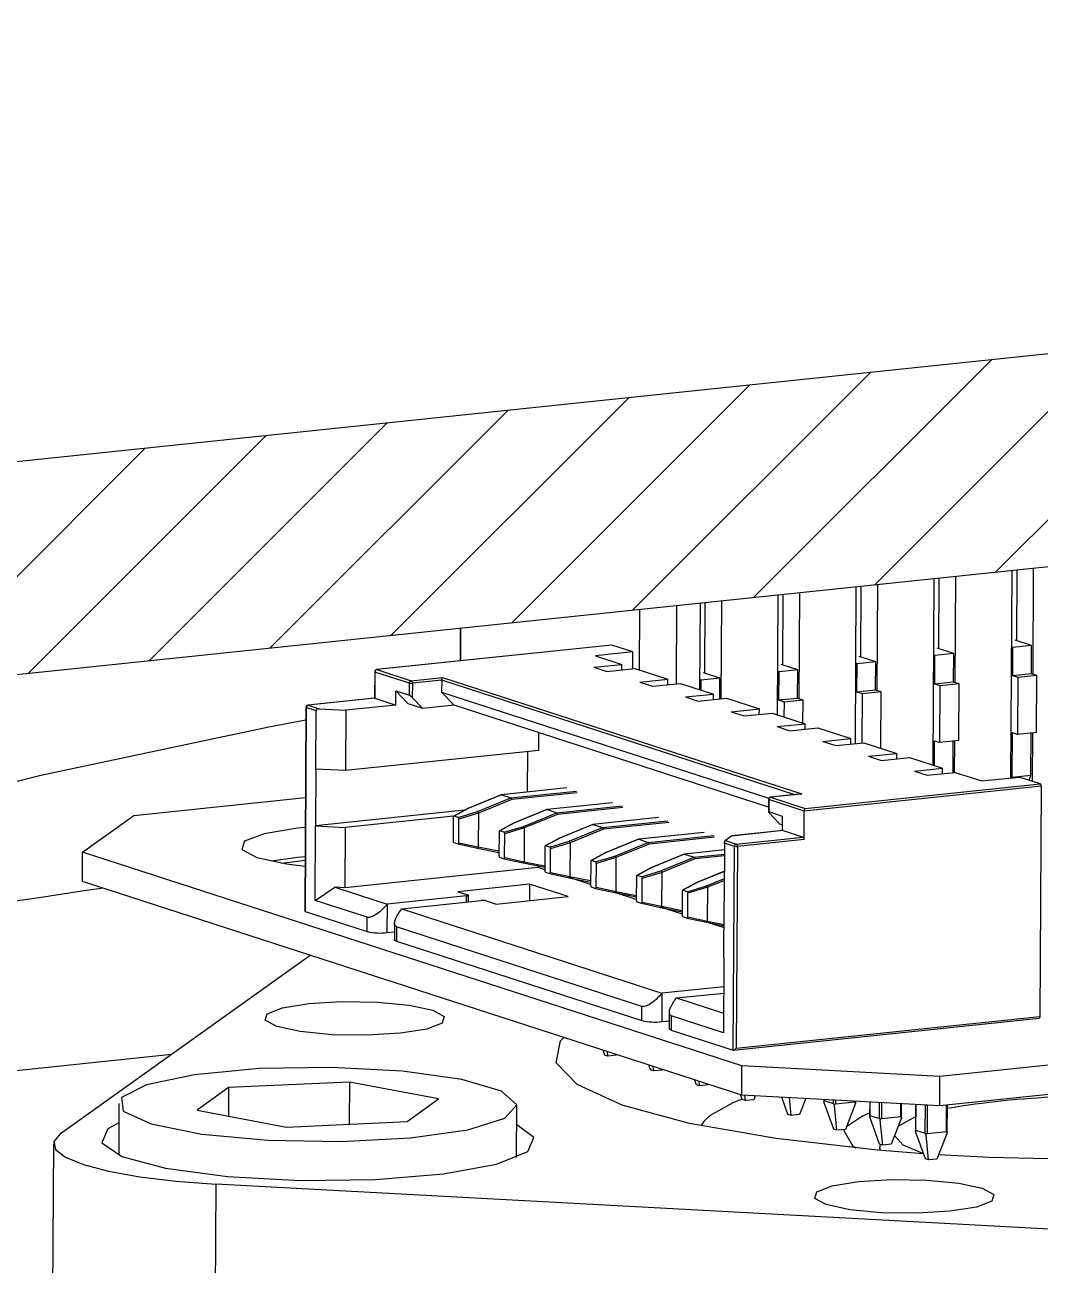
# Model space of a CAD drawing. Header units: millimetres. Extents: x 0 to 1189, y 0 to 841.
# Drawn here: x 419.2 to 461.3, y 645.7 to 697.2 of the extents above; entities that cross this region are included whole.
import ezdxf

# ---------------------------------------------------------------- set-up
doc = ezdxf.new("R2010")
doc.units = ezdxf.units.MM

# ---------------------------------------------------------------- blocks, each defined once
blk = doc.blocks.new('SW_HATCH_0')
at = {"color": 0, "linetype": 'Continuous', "lineweight": 18}
for p, q in [((-124.015, 369.899), (-114.147, 379.767)), ((-129.029, 369.375), (-119.162, 379.243)), ((-134.044, 368.85), (-124.176, 378.718)), ((-139.059, 368.326), (-129.191, 378.193)), ((-144.074, 367.801), (-134.206, 377.669)), ((-149.088, 367.276), (-139.22, 377.144)), ((-154.103, 366.752), (-144.235, 376.62)), ((-159.118, 366.227), (-149.25, 376.095)), ((-164.133, 365.703), (-154.265, 375.57)), ((-169.147, 365.178), (-159.279, 375.046))]:
    blk.add_line(p, q, dxfattribs=at)

msp = doc.modelspace()

# ---------------------------------------------------------------- linework, layer by layer
at = {"color": 7, "linetype": 'Continuous', "lineweight": 25}
for p, q in [((727.718, 711.381), (375.926, 674.578)), ((735.429, 703.352), (375.877, 665.738)), ((457.138, 671.312), (457.154, 674.24)), ((457.815, 669.911), (457.839, 674.312)), ((460.167, 674.556), (460.119, 665.952)), ((460.371, 671.65), (460.387, 674.579)), ((461.048, 670.25), (461.073, 674.65)), ((453.7, 673.879), (453.664, 667.377)), ((453.904, 670.974), (453.92, 673.902)), ((454.581, 669.573), (454.606, 673.974)), ((456.934, 674.217), (456.891, 666.487)), ((447.437, 670.297), (447.454, 673.226)), ((448.116, 669.24), (448.139, 673.297)), ((450.467, 673.541), (450.439, 668.578)), ((450.671, 670.635), (450.687, 673.564)), ((451.348, 669.235), (451.372, 673.635)), ((444.72, 672.94), (444.706, 670.436)), ((446.254, 669.86), (446.272, 673.102)), ((447.234, 673.203), (447.214, 669.623)), ((437.29, 672.162), (437.283, 670.809)), ((437.303, 672.164), (437.295, 670.81)), ((460.99, 671.449), (460.306, 671.671)), ((443.572, 671.467), (433.821, 670.447)), ((443.582, 671.466), (433.83, 670.446)), ((444.448, 671.185), (442.896, 671.023)), ((444.448, 671.185), (443.582, 671.466)), ((444.444, 670.485), (444.448, 671.185)), ((457.757, 671.111), (457.073, 671.333)), ((460.214, 671.368), (460.15, 671.389)), ((460.208, 670.189), (460.214, 671.368)), ((460.99, 671.449), (460.214, 671.368)), ((460.984, 670.271), (460.99, 671.449)), ((442.834, 670.544), (443.998, 670.666)), ((442.896, 671.023), (443.998, 670.666)), ((443.997, 670.438), (443.998, 670.666)), ((451.29, 670.435), (450.606, 670.656)), ((453.747, 670.692), (453.683, 670.713)), ((453.741, 669.513), (453.747, 670.692)), ((454.523, 670.773), (453.747, 670.692)), ((454.523, 670.773), (453.84, 670.995)), ((454.517, 669.594), (454.523, 670.773)), ((456.981, 671.03), (456.916, 671.051)), ((456.974, 669.851), (456.981, 671.03)), ((457.757, 671.111), (456.981, 671.03)), ((457.75, 669.932), (457.757, 671.111)), ((433.74, 670.358), (433.734, 669.26)), ((433.752, 670.349), (433.746, 669.259)), ((435.181, 669.886), (433.752, 670.349)), ((433.83, 670.446), (435.259, 669.983)), ((435.259, 669.983), (436.552, 670.118)), ((436.552, 670.118), (451.458, 665.287)), ((442.834, 670.544), (443.366, 670.372)), ((443.366, 670.372), (444.53, 670.493)), ((444.53, 670.493), (445.897, 670.05)), ((448.057, 670.096), (447.373, 670.318)), ((450.514, 670.353), (450.449, 670.374)), ((450.507, 669.175), (450.514, 670.353)), ((451.29, 670.435), (450.514, 670.353)), ((451.283, 669.256), (451.29, 670.435)), ((460.984, 670.271), (460.208, 670.189)), ((460.435, 670.116), (460.208, 670.189)), ((461.211, 670.197), (460.435, 670.116)), ((461.211, 670.197), (460.984, 670.271)), ((461.198, 667.839), (461.211, 670.197)), ((435.178, 669.385), (435.181, 669.886)), ((435.304, 669.88), (435.301, 669.29)), ((436.52, 670.007), (435.304, 669.88)), ((436.52, 670.007), (436.517, 669.506)), ((451.169, 665.258), (436.52, 670.007)), ((444.733, 669.928), (445.897, 670.05)), ((444.733, 669.928), (445.265, 669.756)), ((445.265, 669.756), (446.429, 669.878)), ((445.896, 669.822), (445.897, 670.05)), ((446.429, 669.878), (447.797, 669.435)), ((447.281, 670.015), (447.216, 670.036)), ((447.278, 669.603), (447.281, 670.015)), ((448.057, 670.096), (447.281, 670.015)), ((448.052, 669.233), (448.057, 670.096)), ((457.75, 669.932), (456.974, 669.851)), ((457.202, 669.777), (456.974, 669.851)), ((457.189, 667.42), (457.202, 669.777)), ((457.978, 669.858), (457.202, 669.777)), ((457.978, 669.858), (457.75, 669.932)), ((457.965, 667.501), (457.978, 669.858)), ((460.422, 667.758), (460.435, 670.116)), ((433.738, 669.26), (430.969, 668.971)), ((433.746, 669.259), (430.978, 668.969)), ((433.746, 669.259), (434.612, 668.978)), ((434.612, 668.978), (434.616, 669.568)), ((435.13, 669.032), (434.616, 669.568)), ((434.616, 669.568), (435.178, 669.385)), ((435.301, 669.29), (435.737, 668.835)), ((436.517, 669.506), (450.086, 665.108)), ((437.031, 668.971), (436.517, 669.506)), ((446.633, 669.313), (447.797, 669.435)), ((446.633, 669.313), (447.164, 669.14)), ((447.164, 669.14), (448.328, 669.262)), ((447.795, 669.206), (447.797, 669.435)), ((448.328, 669.262), (449.696, 668.819)), ((451.283, 669.256), (450.507, 669.175)), ((450.735, 669.101), (450.507, 669.175)), ((450.732, 668.483), (450.735, 669.101)), ((451.511, 669.182), (450.735, 669.101)), ((451.511, 669.182), (451.283, 669.256)), ((451.506, 668.232), (451.511, 669.182)), ((454.517, 669.594), (453.741, 669.513)), ((453.969, 669.439), (453.741, 669.513)), ((453.957, 667.408), (453.969, 669.439)), ((454.745, 669.52), (453.969, 669.439)), ((454.745, 669.52), (454.517, 669.594)), ((454.732, 667.187), (454.745, 669.52)), ((430.888, 668.882), (430.841, 660.424)), ((430.9, 668.873), (430.853, 660.415)), ((431.311, 668.74), (430.9, 668.873)), ((430.978, 668.969), (431.434, 668.822)), ((431.297, 666.324), (431.311, 668.74)), ((431.434, 668.822), (432.543, 668.762)), ((432.543, 668.762), (432.529, 666.257)), ((434.612, 668.978), (432.543, 668.762)), ((435.737, 668.835), (435.13, 669.032)), ((437.031, 668.971), (435.737, 668.835)), ((450.072, 664.743), (437.031, 668.971)), ((448.532, 668.697), (449.696, 668.819)), ((448.532, 668.697), (449.064, 668.525)), ((449.064, 668.525), (450.228, 668.647)), ((449.695, 668.591), (449.696, 668.819)), ((450.228, 668.647), (451.595, 668.203)), ((450.431, 668.081), (451.595, 668.203)), ((450.431, 668.081), (450.963, 667.909)), ((451.594, 667.975), (451.595, 668.203)), ((440.548, 667.096), (440.552, 667.829)), ((450.963, 667.909), (452.127, 668.031)), ((452.127, 668.031), (453.494, 667.588)), ((452.33, 667.466), (453.494, 667.588)), ((453.493, 667.359), (453.494, 667.588)), ((460.184, 665.975), (460.194, 667.832)), ((460.194, 667.832), (460.422, 667.758)), ((461.198, 667.839), (460.422, 667.758)), ((460.96, 666.057), (460.97, 667.815)), ((461.023, 665.813), (461.035, 667.822)), ((440.548, 667.096), (432.529, 666.257)), ((440.082, 665.369), (440.091, 667.048)), ((452.33, 667.466), (452.862, 667.293)), ((452.862, 667.293), (454.026, 667.415)), ((454.026, 667.415), (455.394, 666.972)), ((456.955, 666.466), (456.961, 667.494)), ((456.961, 667.494), (457.189, 667.42)), ((457.965, 667.501), (457.189, 667.42)), ((457.729, 666.174), (457.736, 667.477)), ((457.794, 666.181), (457.801, 667.484)), ((454.23, 666.85), (455.394, 666.972)), ((454.23, 666.85), (454.762, 666.678)), ((454.762, 666.678), (455.926, 666.8)), ((455.392, 666.744), (455.394, 666.972)), ((455.926, 666.8), (457.293, 666.356)), ((431.297, 666.324), (431.284, 663.966)), ((432.529, 666.257), (431.297, 666.324)), ((456.129, 666.235), (457.293, 666.356)), ((456.129, 666.235), (456.661, 666.062)), ((456.661, 666.062), (457.825, 666.184)), ((457.292, 666.128), (457.293, 666.356)), ((457.825, 666.184), (458.926, 665.827)), ((460.96, 666.057), (460.184, 665.975)), ((460.887, 665.857), (460.96, 666.057)), ((441.705, 665.539), (438.989, 665.254)), ((441.711, 665.538), (438.995, 665.254)), ((461.39, 665.605), (451.56, 664.577)), ((451.593, 664.688), (461.345, 665.708)), ((458.926, 665.827), (460.478, 665.989)), ((460.178, 665.958), (460.184, 665.975)), ((461.345, 665.708), (460.478, 665.989)), ((461.39, 665.605), (461.336, 656.057)), ((423.755, 664.399), (430.867, 665.143)), ((438.985, 665.253), (437.601, 664.687)), ((438.995, 665.254), (437.615, 664.689)), ((438.01, 664.561), (439.39, 665.126)), ((439.427, 665.058), (438.047, 664.493)), ((438.995, 665.254), (439.39, 665.126)), ((439.39, 665.126), (442.106, 665.41)), ((442.136, 665.341), (439.427, 665.058)), ((450.074, 665.063), (450.071, 664.55)), ((450.086, 665.055), (450.084, 664.554)), ((451.56, 664.577), (450.086, 665.055)), ((451.431, 665.286), (450.155, 665.152)), ((451.458, 665.287), (450.164, 665.151)), ((450.164, 665.151), (451.593, 664.688)), ((451.431, 665.285), (451.458, 665.287)), ((437.465, 664.613), (431.284, 663.966)), ((437.602, 664.687), (437.019, 664.369)), ((437.615, 664.689), (437.031, 664.37)), ((437.208, 664.313), (438.01, 664.561)), ((438.047, 664.497), (437.237, 664.246)), ((438.047, 664.493), (438.039, 663.094)), ((440.884, 664.638), (439.501, 664.072)), ((440.894, 664.638), (439.515, 664.073)), ((439.91, 663.945), (441.29, 664.51)), ((443.604, 664.923), (440.888, 664.639)), ((443.611, 664.922), (440.894, 664.638)), ((440.894, 664.638), (441.29, 664.51)), ((441.29, 664.51), (444.006, 664.794)), ((444.036, 664.725), (441.326, 664.442)), ((450.084, 664.554), (450.646, 664.372)), ((450.552, 664.033), (450.115, 664.488)), ((451.554, 663.398), (451.56, 664.577)), ((421.621, 662.872), (423.755, 664.399)), ((431.267, 660.872), (431.284, 663.966)), ((431.284, 663.966), (432.516, 663.899)), ((437.015, 664.37), (432.516, 663.899)), ((437.002, 664.323), (436.996, 663.343)), ((437.208, 664.313), (437.031, 664.37)), ((437.232, 663.266), (437.237, 664.246)), ((439.501, 664.072), (438.918, 663.753)), ((439.515, 664.073), (438.93, 663.755)), ((439.108, 663.697), (439.91, 663.945)), ((441.326, 664.442), (439.946, 663.877)), ((442.784, 664.022), (441.4, 663.456)), ((442.794, 664.022), (441.414, 663.458)), ((445.503, 664.307), (442.787, 664.023)), ((445.51, 664.306), (442.794, 664.022)), ((442.794, 664.022), (443.189, 663.894)), ((443.189, 663.894), (445.905, 664.178)), ((445.935, 664.11), (443.226, 663.826)), ((450.644, 664.004), (450.552, 664.033)), ((450.646, 664.372), (450.642, 663.765)), ((432.516, 663.899), (432.502, 661.395)), ((438.901, 663.707), (438.895, 662.727)), ((439.108, 663.697), (438.93, 663.755)), ((439.131, 662.65), (439.137, 663.631)), ((439.946, 663.881), (439.137, 663.631)), ((439.946, 663.877), (439.938, 662.479)), ((441.4, 663.456), (440.817, 663.138)), ((441.414, 663.458), (440.83, 663.139)), ((441.809, 663.33), (443.189, 663.894)), ((443.226, 663.826), (441.846, 663.262)), ((447.403, 663.692), (444.686, 663.407)), ((447.409, 663.691), (444.693, 663.407)), ((445.088, 663.279), (447.804, 663.563)), ((447.834, 663.494), (445.125, 663.211)), ((448.541, 663.543), (448.285, 663.36)), ((450.688, 663.767), (448.541, 663.543)), ((448.541, 663.543), (448.548, 663.544)), ((450.678, 663.768), (448.548, 663.546)), ((448.741, 663.212), (451.509, 663.501)), ((450.688, 663.767), (451.509, 663.501)), ((437.025, 663.276), (437.202, 663.219)), ((437.204, 663.218), (438.004, 663.044)), ((437.232, 663.266), (438.039, 663.09)), ((438, 663.045), (438.896, 662.865)), ((438.039, 663.094), (438.896, 662.922)), ((440.8, 663.091), (440.795, 662.111)), ((441.007, 663.081), (440.83, 663.139)), ((441.007, 663.081), (441.809, 663.33)), ((441.031, 662.035), (441.036, 663.015)), ((441.845, 663.265), (441.036, 663.015)), ((441.846, 663.262), (441.838, 661.863)), ((444.683, 663.407), (443.299, 662.84)), ((444.693, 663.407), (443.313, 662.842)), ((443.708, 662.714), (445.088, 663.279)), ((445.125, 663.211), (443.745, 662.646)), ((444.693, 663.407), (445.088, 663.279)), ((448.251, 662.966), (446.586, 662.792)), ((448.251, 662.965), (446.592, 662.791)), ((448.252, 663.248), (448.239, 660.832)), ((448.663, 663.115), (448.252, 663.248)), ((448.285, 663.36), (448.741, 663.212)), ((448.616, 654.658), (448.663, 663.115)), ((448.786, 663.109), (448.739, 654.739)), ((451.554, 663.398), (448.786, 663.109)), ((421.614, 661.66), (421.621, 662.872)), ((448.971, 654.007), (421.621, 662.872)), ((429.871, 662.418), (430.853, 662.548)), ((438.924, 662.66), (439.102, 662.603)), ((439.103, 662.602), (439.903, 662.428)), ((439.131, 662.65), (439.938, 662.475)), ((439.9, 662.429), (440.795, 662.249)), ((439.938, 662.479), (440.796, 662.306)), ((442.699, 662.476), (442.694, 661.496)), ((443.3, 662.84), (442.717, 662.522)), ((443.313, 662.842), (442.729, 662.523)), ((442.906, 662.466), (442.729, 662.523)), ((442.906, 662.466), (443.708, 662.714)), ((442.93, 661.419), (442.935, 662.399)), ((443.744, 662.65), (442.935, 662.399)), ((443.745, 662.646), (443.737, 661.247)), ((446.582, 662.791), (445.198, 662.225)), ((446.592, 662.791), (445.212, 662.226)), ((445.608, 662.098), (446.987, 662.663)), ((447.024, 662.595), (445.644, 662.03)), ((446.592, 662.791), (446.987, 662.663)), ((446.987, 662.663), (448.25, 662.795)), ((448.249, 662.723), (447.024, 662.595)), ((440.521, 662.233), (432.502, 661.395)), ((440.521, 662.233), (440.521, 662.304)), ((440.795, 662.145), (440.521, 662.233)), ((440.824, 662.045), (441.001, 661.987)), ((441.003, 661.987), (441.803, 661.813)), ((441.031, 662.035), (441.837, 661.859)), ((445.199, 662.225), (444.616, 661.906)), ((445.212, 662.226), (444.628, 661.908)), ((444.806, 661.85), (444.628, 661.908)), ((444.806, 661.85), (445.608, 662.098)), ((445.644, 662.034), (444.835, 661.784)), ((445.644, 662.03), (445.636, 660.632)), ((448.246, 662.079), (447.098, 661.609)), ((448.246, 662.075), (447.112, 661.611)), ((448.964, 652.794), (421.614, 661.66)), ((431.267, 660.872), (432.091, 661.417)), ((432.091, 661.417), (434.257, 660.715)), ((432.502, 661.395), (432.091, 661.417)), ((440.165, 661.545), (437.19, 661.234)), ((440.165, 661.545), (440.161, 660.86)), ((441.76, 661.028), (440.165, 661.545)), ((441.799, 661.813), (442.695, 661.633)), ((441.838, 661.863), (442.695, 661.691)), ((442.694, 661.529), (441.845, 661.804)), ((442.723, 661.429), (442.9, 661.372)), ((442.902, 661.371), (443.702, 661.197)), ((442.93, 661.419), (443.737, 661.243)), ((444.599, 661.86), (444.593, 660.88)), ((444.829, 660.803), (444.835, 661.784)), ((447.098, 661.609), (446.515, 661.291)), ((447.112, 661.611), (446.528, 661.292)), ((446.705, 661.234), (447.507, 661.483)), ((447.543, 661.418), (446.734, 661.168)), ((447.507, 661.483), (448.244, 661.784)), ((447.543, 661.415), (447.536, 660.016)), ((448.244, 661.701), (447.543, 661.415)), ((433.432, 660.17), (431.267, 660.872)), ((437.555, 661.06), (434.257, 660.715)), ((434.864, 660.518), (438.162, 660.863)), ((437.19, 661.234), (437.608, 661.098)), ((437.553, 660.799), (437.555, 661.06)), ((437.627, 660.807), (437.629, 661.084)), ((438.785, 660.716), (441.76, 661.028)), ((443.698, 661.198), (444.594, 661.018)), ((443.737, 661.247), (444.594, 661.075)), ((444.593, 660.913), (443.745, 661.188)), ((446.498, 661.244), (446.493, 660.264)), ((446.705, 661.234), (446.528, 661.292)), ((446.729, 660.188), (446.734, 661.168)), ((430.853, 660.415), (433.429, 659.581)), ((434.257, 660.715), (434.25, 659.536)), ((434.864, 660.518), (445.652, 657.021)), ((438.368, 660.852), (438.785, 660.716)), ((444.622, 660.813), (444.8, 660.756)), ((444.801, 660.756), (445.601, 660.581)), ((444.829, 660.803), (445.636, 660.628)), ((445.597, 660.582), (446.493, 660.402)), ((445.636, 660.632), (446.494, 660.459)), ((446.493, 660.298), (445.644, 660.573)), ((448.226, 658.474), (448.239, 660.832)), ((433.429, 659.581), (433.432, 660.17)), ((434.565, 659.918), (434.562, 659.244)), ((446.522, 660.198), (446.699, 660.14)), ((446.701, 660.14), (447.5, 659.966)), ((446.729, 660.188), (447.535, 660.012)), ((447.497, 659.966), (448.233, 659.818)), ((447.536, 660.016), (448.234, 659.876)), ((448.233, 659.734), (447.543, 659.957)), ((434.25, 659.536), (434.563, 659.569)), ((434.648, 659.776), (434.644, 659.186)), ((444.828, 656.476), (434.648, 659.776)), ((434.644, 659.186), (444.825, 655.887)), ((420.706, 651.193), (431.061, 658.597)), ((448.226, 658.474), (448.209, 655.38)), ((503.743, 658.434), (457.183, 653.563)), ((448.219, 657.289), (445.652, 657.021)), ((445.652, 657.021), (445.646, 655.842)), ((446.26, 656.824), (448.218, 657.029)), ((446.26, 656.824), (448.213, 656.191)), ((503.737, 657.221), (457.176, 652.35)), ((444.825, 655.887), (444.828, 656.476)), ((445.961, 656.224), (445.957, 655.55)), ((445.646, 655.842), (445.959, 655.875)), ((446.043, 656.082), (446.04, 655.493)), ((448.209, 655.38), (446.043, 656.082)), ((448.625, 654.657), (461.3, 655.983)), ((448.739, 654.739), (461.336, 656.057)), ((446.04, 655.493), (448.616, 654.658)), ((406.235, 652.491), (425.313, 654.487)), ((443.287, 654.454), (443.214, 654.658)), ((443.417, 654.412), (443.287, 654.454)), ((443.417, 654.412), (443.399, 654.598)), ((443.768, 654.449), (443.417, 654.412)), ((443.778, 654.475), (443.768, 654.449)), ((445.187, 653.839), (445.113, 654.043)), ((445.317, 653.796), (445.187, 653.839)), ((445.317, 653.796), (445.298, 653.982)), ((445.667, 653.833), (445.317, 653.796)), ((445.678, 653.859), (445.667, 653.833)), ((448.964, 652.794), (448.971, 654.007)), ((457.183, 653.563), (448.971, 654.007)), ((432.691, 653.335), (427.682, 653.103)), ((432.691, 653.335), (432.682, 651.587)), ((436.393, 652.633), (432.691, 653.335)), ((447.086, 653.223), (447.012, 653.427)), ((447.216, 653.181), (447.086, 653.223)), ((447.216, 653.181), (447.198, 653.367)), ((447.567, 653.217), (447.216, 653.181)), ((447.577, 653.244), (447.567, 653.217)), ((457.176, 652.35), (457.183, 653.563)), ((427.682, 653.103), (426.375, 652.169)), ((427.682, 653.103), (427.676, 651.922)), ((435.086, 651.698), (436.393, 652.633)), ((448.985, 652.607), (448.912, 652.811)), ((457.176, 652.35), (448.964, 652.794)), ((449.115, 652.565), (449.093, 652.787)), ((449.529, 652.764), (449.466, 652.602)), ((450.884, 651.992), (450.627, 652.704)), ((451.015, 651.949), (450.942, 652.687)), ((451.622, 652.651), (451.365, 651.986)), ((423.134, 652.447), (423.122, 650.3)), ((426.375, 652.169), (430.077, 651.466)), ((439.622, 650.208), (439.634, 652.355)), ((449.115, 652.565), (448.985, 652.607)), ((449.466, 652.602), (449.115, 652.565)), ((452.372, 652.61), (452.372, 652.541)), ((452.784, 651.376), (452.374, 652.513)), ((452.381, 652.61), (452.381, 652.569)), ((452.381, 652.569), (452.776, 652.441)), ((452.776, 652.441), (452.776, 652.588)), ((452.914, 651.334), (452.812, 652.371)), ((452.859, 652.584), (452.858, 652.436)), ((452.858, 652.436), (453.66, 652.52)), ((453.687, 652.462), (453.265, 651.37)), ((453.66, 652.52), (453.66, 652.54)), ((453.688, 652.496), (453.687, 652.462)), ((453.689, 652.496), (453.689, 652.539)), ((454.275, 652.507), (454.271, 651.925)), ((454.283, 652.507), (454.28, 651.953)), ((454.675, 651.825), (454.679, 652.485)), ((454.761, 652.481), (454.757, 651.82)), ((455.559, 651.904), (455.562, 652.438)), ((455.588, 651.88), (455.591, 652.436)), ((456.177, 652.404), (456.171, 651.309)), ((456.185, 652.404), (456.179, 651.337)), ((456.574, 651.209), (456.581, 652.383)), ((456.663, 652.378), (456.656, 651.205)), ((457.458, 651.289), (457.464, 652.381)), ((457.488, 651.265), (457.494, 652.384)), ((430.077, 651.466), (435.086, 651.698)), ((451.015, 651.949), (450.884, 651.992)), ((451.365, 651.986), (451.015, 651.949)), ((454.683, 650.76), (454.273, 651.897)), ((454.28, 651.953), (454.675, 651.825)), ((454.813, 650.718), (454.711, 651.755)), ((454.757, 651.82), (455.559, 651.904)), ((455.586, 651.847), (455.164, 650.755)), ((455.587, 651.88), (455.586, 651.847)), ((452.914, 651.334), (452.784, 651.376)), ((453.265, 651.37), (452.914, 651.334)), ((456.582, 650.145), (456.172, 651.281)), ((456.179, 651.337), (456.574, 651.209)), ((456.712, 650.102), (456.61, 651.139)), ((456.656, 651.205), (457.458, 651.289)), ((457.486, 651.231), (457.063, 650.139)), ((457.487, 651.265), (457.486, 651.231)), ((420.417, 650.773), (420.368, 641.932)), ((454.813, 650.718), (454.683, 650.76)), ((454.689, 650.601), (454.688, 650.499)), ((454.689, 650.601), (454.724, 650.747)), ((454.705, 650.497), (454.689, 650.601)), ((455.164, 650.755), (454.813, 650.718)), ((456.712, 650.102), (456.582, 650.145)), ((457.063, 650.139), (456.712, 650.102)), ((427.153, 649.104), (427.104, 640.263)), ((481.589, 646.161), (427.153, 649.104))]:
    msp.add_line(p, q, dxfattribs=at)
at = {"color": 7, "linetype": 'Continuous', "lineweight": 25, "flags": 128}
for points in [[(443.572, 671.467), (443.573, 671.467), (443.582, 671.466)], [(433.74, 670.358), (433.741, 670.356), (433.745, 670.352), (433.752, 670.349)], [(433.821, 670.447), (433.822, 670.447), (433.83, 670.446)], [(430.888, 668.882), (430.889, 668.879), (430.893, 668.876), (430.9, 668.873)], [(430.969, 668.971), (430.97, 668.971), (430.978, 668.969)], [(387.177, 653.204), (388.359, 654.17), (392.392, 656.749), (397.604, 659.247), (403.957, 661.646), (411.405, 663.927), (419.89, 666.074), (429.352, 668.071), (430.885, 668.363)], [(450.074, 665.063), (450.075, 665.061), (450.079, 665.058), (450.086, 665.055)], [(450.155, 665.152), (450.156, 665.152), (450.164, 665.151)], [(430.86, 663.893), (430.541, 663.863), (429.153, 663.639), (428.344, 663.33), (428.236, 662.983), (428.847, 662.651), (430.083, 662.385), (430.851, 662.292)], [(450.678, 663.768), (450.679, 663.769), (450.688, 663.767)], [(430.853, 662.68), (430.534, 662.65), (429.458, 662.494)], [(437.555, 661.06), (437.578, 661.063), (437.598, 661.067), (437.614, 661.072), (437.624, 661.077), (437.628, 661.082), (437.627, 661.088), (437.62, 661.093), (437.608, 661.098)], [(434.644, 659.186), (434.595, 659.207), (434.567, 659.228), (434.562, 659.244)], [(436.543, 655.778), (435.906, 655.535), (434.813, 655.359), (433.431, 655.276), (431.97, 655.3), (430.653, 655.426), (429.68, 655.636), (429.2, 655.897), (429.284, 656.17), (429.922, 656.414), (431.014, 656.59), (432.396, 656.673), (433.857, 656.649), (435.174, 656.522), (436.147, 656.313), (436.628, 656.051), (436.543, 655.778)], [(461.336, 656.057), (461.335, 656.04), (461.333, 656.025), (461.328, 656.011), (461.323, 655.999), (461.316, 655.99), (461.308, 655.985), (461.3, 655.983)], [(446.04, 655.493), (445.991, 655.513), (445.963, 655.534), (445.957, 655.55)], [(456.506, 650.357), (454.601, 650.506), (450.392, 650.986), (446.805, 651.621), (444.008, 652.381), (442.133, 653.232), (441.266, 654.133), (441.449, 655.042), (441.579, 655.188)], [(429.309, 650.917), (432.333, 650.861), (435.23, 651.013), (437.607, 651.353), (439.143, 651.834), (439.632, 652.392), (439.007, 652.951), (437.352, 653.435), (434.891, 653.78), (431.957, 653.939), (428.945, 653.89), (426.263, 653.639), (424.272, 653.222), (423.242, 652.694), (423.312, 652.126), (424.471, 651.595), (426.565, 651.173), (429.309, 650.917)], [(485.486, 653.133), (483.76, 652.29), (481.097, 651.542), (477.62, 650.924), (473.493, 650.463), (468.909, 650.183), (464.082, 650.095), (459.237, 650.205), (457.132, 650.316)], [(448.981, 652.618), (448.596, 652.469), (447.622, 651.927)], [(423.13, 651.647), (422.665, 651.398), (422.416, 650.816), (423.248, 650.247), (425.06, 649.761), (427.634, 649.415), (430.659, 649.251), (433.77, 649.29), (436.593, 649.526), (438.787, 649.931), (440.086, 650.457), (440.086, 650.457)], [(447.622, 651.927), (447.387, 651.701), (447.267, 651.522)], [(453.312, 651.492), (453.973, 651.936), (454.272, 652.059)], [(456.174, 651.882), (456.115, 651.86), (455.446, 651.484)], [(420.706, 651.193), (420.432, 650.868), (420.503, 650.538), (420.917, 650.214), (421.657, 649.911), (422.695, 649.638), (423.992, 649.407), (425.497, 649.226), (427.153, 649.104)], [(440.086, 650.457), (440.335, 651.039), (439.63, 651.555)], [(453.699, 650.591), (453.582, 650.664), (453.209, 651.309), (453.232, 651.367)], [(455.302, 651.111), (455.65, 650.729), (456.503, 650.366)], [(459.335, 648.39), (458.697, 648.147), (457.605, 647.971), (456.223, 647.888), (454.762, 647.912), (453.445, 648.038), (452.472, 648.248), (451.991, 648.509), (452.076, 648.783), (452.713, 649.026), (453.806, 649.202), (455.188, 649.285), (456.649, 649.261), (457.966, 649.135), (458.939, 648.925), (459.419, 648.663), (459.335, 648.39)]]:
    msp.add_lwpolyline(points, dxfattribs=at)
at = {"color": 7, "linetype": 'Continuous', "lineweight": 25}
for centre, radius, start, end in [((433.83, 670.357), 0.09, 95.9722, 179.6808), ((433.847, 670.352), 0.0952, 100.3088, 181.7419), ((435.276, 669.889), 0.0952, 100.3088, 181.7419), ((435.261, 670.24), 0.362, 257.1054, 276.7074), ((435.195, 669.893), 0.11, 352.8319, 54.3785), ((430.978, 668.881), 0.09, 95.9722, 179.6808), ((430.996, 668.876), 0.0952, 100.3088, 181.7419), ((461.28, 665.619), 0.11, 352.8319, 54.3785), ((450.164, 665.063), 0.09, 95.9722, 179.6808), ((450.181, 665.058), 0.0952, 100.3088, 181.7419), ((451.444, 663.412), 0.11, 352.8319, 54.3785), ((448.758, 663.118), 0.0952, 100.3088, 181.7419), ((448.744, 663.469), 0.362, 257.1054, 276.7074), ((448.677, 663.122), 0.11, 352.8319, 54.3785), ((481.861, 252.106), 413.559, 98.25556, 102.22475), ((438.233, 660.263), 0.604, 77.1054, 96.7074), ((433.968, 661.935), 2.416, 257.1054, 276.7074), ((445.364, 658.241), 2.416, 257.1054, 276.7074), ((463.468, 617.178), 35.563, 84.7072, 99.6723)]:
    msp.add_arc(centre, radius, start, end, dxfattribs=at)
for points, knots in [([(730.444, 711.101), (729.127, 711.518), (725.242, 712.747), (718.22, 714.688), (709.159, 716.876), (699.435, 718.921), (689.097, 720.824), (678.176, 722.582), (666.713, 724.193), (654.755, 725.651), (642.35, 726.954), (629.551, 728.096), (616.411, 729.073), (602.989, 729.881), (589.341, 730.519), (575.529, 730.982), (561.613, 731.27), (547.654, 731.381), (533.715, 731.314), (519.856, 731.071), (506.14, 730.651), (492.627, 730.057), (479.376, 729.29), (466.445, 728.355), (453.89, 727.254), (441.765, 725.992), (430.122, 724.572), (419.008, 722.999), (408.469, 721.278), (398.544, 719.412), (389.27, 717.403), (380.675, 715.253), (372.781, 712.956), (365.601, 710.5), (359.137, 707.857), (353.382, 704.973), (348.564, 701.896), (344.773, 698.665), (341.971, 695.356), (340.063, 691.9), (338.935, 688.555), (338.901, 686.362), (338.886, 685.438)], [0, 0, 0, 0, 0.013683, 0.040388, 0.066882, 0.093196, 0.119382, 0.145475, 0.171498, 0.19747, 0.223402, 0.249304, 0.275183, 0.301044, 0.326892, 0.35273, 0.378563, 0.404392, 0.430221, 0.456051, 0.481886, 0.507727, 0.533579, 0.559445, 0.585329, 0.611237, 0.637175, 0.663154, 0.689184, 0.715282, 0.74147, 0.767779, 0.794257, 0.820973, 0.848028, 0.875571, 0.903756, 0.928611, 0.950145, 0.969264, 0.987052, 1, 1, 1, 1]), ([(436.52, 670.007), (436.52, 670.015), (436.52, 670.034), (436.525, 670.061), (436.532, 670.087), (436.542, 670.108), (436.549, 670.115), (436.552, 670.118)], [0, 0, 0, 0, 0.146754, 0.316126, 0.510248, 0.757793, 1, 1, 1, 1]), ([(433.738, 669.26), (433.738, 669.26), (433.74, 669.261), (433.743, 669.26), (433.746, 669.259)], [0, 0, 0, 0, 0.0086537, 1, 1, 1, 1]), ([(435.301, 669.29), (435.289, 669.302), (435.266, 669.324), (435.231, 669.353), (435.206, 669.371), (435.189, 669.381), (435.181, 669.384), (435.178, 669.385)], [0, 0, 0, 0, 0.31012, 0.616121, 0.758896, 0.886022, 1, 1, 1, 1]), ([(431.434, 668.822), (431.417, 668.821), (431.383, 668.82), (431.344, 668.802), (431.323, 668.779), (431.313, 668.76), (431.311, 668.746), (431.311, 668.74)], [0, 0, 0, 0, 0.31012, 0.616121, 0.758896, 0.886022, 1, 1, 1, 1]), ([(438.985, 665.253), (438.985, 665.253), (438.988, 665.256), (438.992, 665.255), (438.995, 665.254)], [0, 0, 0, 0, 0.060451, 1, 1, 1, 1]), ([(439.427, 665.058), (439.426, 665.066), (439.423, 665.083), (439.412, 665.106), (439.401, 665.12), (439.394, 665.124), (439.39, 665.126)], [0, 0, 0, 0, 0.271315, 0.563805, 0.790595, 1, 1, 1, 1]), ([(437.602, 664.687), (437.603, 664.687), (437.606, 664.69), (437.611, 664.69), (437.615, 664.689)], [0, 0, 0, 0, 0.228256, 1, 1, 1, 1]), ([(438.047, 664.497), (438.044, 664.505), (438.039, 664.521), (438.029, 664.541), (438.019, 664.555), (438.013, 664.559), (438.01, 664.561)], [0, 0, 0, 0, 0.270113, 0.560973, 0.788136, 1, 1, 1, 1]), ([(438.047, 664.493), (438.047, 664.494), (438.047, 664.495), (438.047, 664.496), (438.047, 664.497)], [0, 0, 0, 0, 0.564082, 1, 1, 1, 1]), ([(440.884, 664.638), (440.885, 664.638), (440.887, 664.64), (440.891, 664.639), (440.894, 664.638)], [0, 0, 0, 0, 0.060451, 1, 1, 1, 1]), ([(441.326, 664.442), (441.325, 664.45), (441.322, 664.468), (441.312, 664.49), (441.3, 664.505), (441.293, 664.508), (441.29, 664.51)], [0, 0, 0, 0, 0.271315, 0.563805, 0.790595, 1, 1, 1, 1]), ([(450.084, 664.554), (450.08, 664.554), (450.072, 664.556), (450.07, 664.549), (450.076, 664.535), (450.091, 664.514), (450.107, 664.497), (450.115, 664.488)], [0, 0, 0, 0, 0.146754, 0.316126, 0.510248, 0.757793, 1, 1, 1, 1]), ([(451.56, 664.577), (451.56, 664.585), (451.561, 664.604), (451.566, 664.631), (451.573, 664.657), (451.582, 664.678), (451.589, 664.685), (451.593, 664.688)], [0, 0, 0, 0, 0.1467542, 0.3161257, 0.5102478, 0.7577933, 1, 1, 1, 1]), ([(437.031, 664.37), (437.027, 664.371), (437.018, 664.371), (437.008, 664.359), (437.003, 664.342), (437.002, 664.329), (437.002, 664.323)], [0, 0, 0, 0, 0.273222, 0.5613939, 0.7866392, 1, 1, 1, 1]), ([(437.237, 664.246), (437.237, 664.255), (437.236, 664.272), (437.228, 664.294), (437.218, 664.308), (437.212, 664.311), (437.208, 664.313)], [0, 0, 0, 0, 0.273222, 0.5613939, 0.7866392, 1, 1, 1, 1]), ([(439.501, 664.071), (439.502, 664.072), (439.506, 664.075), (439.511, 664.074), (439.515, 664.073)], [0, 0, 0, 0, 0.228256, 1, 1, 1, 1]), ([(439.946, 663.881), (439.943, 663.889), (439.939, 663.905), (439.928, 663.926), (439.918, 663.94), (439.912, 663.943), (439.91, 663.945)], [0, 0, 0, 0, 0.270113, 0.560973, 0.788136, 1, 1, 1, 1]), ([(442.784, 664.022), (442.784, 664.022), (442.787, 664.024), (442.79, 664.023), (442.794, 664.022)], [0, 0, 0, 0, 0.060451, 1, 1, 1, 1]), ([(438.93, 663.755), (438.926, 663.755), (438.918, 663.756), (438.908, 663.744), (438.902, 663.726), (438.901, 663.713), (438.901, 663.707)], [0, 0, 0, 0, 0.273222, 0.5613939, 0.7866392, 1, 1, 1, 1]), ([(439.137, 663.631), (439.136, 663.639), (439.135, 663.656), (439.128, 663.678), (439.118, 663.692), (439.111, 663.695), (439.108, 663.697)], [0, 0, 0, 0, 0.273222, 0.5613939, 0.7866392, 1, 1, 1, 1]), ([(439.946, 663.877), (439.946, 663.878), (439.946, 663.879), (439.946, 663.881), (439.946, 663.881)], [0, 0, 0, 0, 0.5640816, 1, 1, 1, 1]), ([(441.401, 663.455), (441.401, 663.456), (441.405, 663.459), (441.41, 663.458), (441.414, 663.458)], [0, 0, 0, 0, 0.228256, 1, 1, 1, 1]), ([(443.226, 663.826), (443.224, 663.835), (443.221, 663.852), (443.211, 663.874), (443.199, 663.889), (443.192, 663.893), (443.189, 663.894)], [0, 0, 0, 0, 0.271315, 0.563805, 0.790595, 1, 1, 1, 1]), ([(436.996, 663.343), (436.996, 663.334), (436.997, 663.317), (437.005, 663.295), (437.015, 663.281), (437.022, 663.278), (437.025, 663.276)], [0, 0, 0, 0, 0.273222, 0.561394, 0.786639, 1, 1, 1, 1]), ([(437.202, 663.219), (437.207, 663.218), (437.215, 663.217), (437.225, 663.229), (437.231, 663.247), (437.232, 663.26), (437.232, 663.266)], [0, 0, 0, 0, 0.273222, 0.561394, 0.786639, 1, 1, 1, 1]), ([(438.002, 663.044), (438.005, 663.044), (438.013, 663.044), (438.024, 663.055), (438.033, 663.072), (438.037, 663.084), (438.039, 663.09)], [0, 0, 0, 0, 0.27204, 0.56347, 0.78971, 1, 1, 1, 1]), ([(438.039, 663.09), (438.039, 663.091), (438.039, 663.092), (438.039, 663.094), (438.039, 663.094)], [0, 0, 0, 0, 0.555442, 1, 1, 1, 1]), ([(440.83, 663.139), (440.826, 663.139), (440.817, 663.14), (440.807, 663.128), (440.801, 663.111), (440.8, 663.098), (440.8, 663.091)], [0, 0, 0, 0, 0.273222, 0.5613939, 0.7866392, 1, 1, 1, 1]), ([(441.036, 663.015), (441.036, 663.023), (441.035, 663.04), (441.027, 663.062), (441.017, 663.076), (441.01, 663.08), (441.007, 663.081)], [0, 0, 0, 0, 0.273222, 0.5613939, 0.7866392, 1, 1, 1, 1]), ([(441.845, 663.265), (441.843, 663.273), (441.838, 663.289), (441.827, 663.31), (441.817, 663.324), (441.812, 663.328), (441.809, 663.33)], [0, 0, 0, 0, 0.270113, 0.560973, 0.788136, 1, 1, 1, 1]), ([(441.846, 663.262), (441.846, 663.262), (441.846, 663.264), (441.845, 663.265), (441.845, 663.265)], [0, 0, 0, 0, 0.5640816, 1, 1, 1, 1]), ([(444.683, 663.406), (444.683, 663.406), (444.686, 663.409), (444.69, 663.408), (444.693, 663.407)], [0, 0, 0, 0, 0.060451, 1, 1, 1, 1]), ([(445.125, 663.211), (445.124, 663.219), (445.121, 663.236), (445.11, 663.259), (445.099, 663.273), (445.092, 663.277), (445.088, 663.279)], [0, 0, 0, 0, 0.271315, 0.563805, 0.790595, 1, 1, 1, 1]), ([(448.252, 663.248), (448.253, 663.257), (448.253, 663.275), (448.258, 663.302), (448.265, 663.328), (448.274, 663.349), (448.281, 663.356), (448.285, 663.36)], [0, 0, 0, 0, 0.146754, 0.316126, 0.510248, 0.757793, 1, 1, 1, 1]), ([(438.895, 662.727), (438.896, 662.719), (438.897, 662.701), (438.904, 662.68), (438.914, 662.665), (438.921, 662.662), (438.924, 662.66)], [0, 0, 0, 0, 0.273222, 0.561394, 0.786639, 1, 1, 1, 1]), ([(439.102, 662.603), (439.106, 662.603), (439.115, 662.602), (439.125, 662.614), (439.13, 662.631), (439.131, 662.644), (439.131, 662.65)], [0, 0, 0, 0, 0.273222, 0.561394, 0.786639, 1, 1, 1, 1]), ([(439.901, 662.429), (439.905, 662.429), (439.912, 662.428), (439.923, 662.44), (439.932, 662.456), (439.936, 662.469), (439.938, 662.475)], [0, 0, 0, 0, 0.2720403, 0.5634697, 0.7897098, 1, 1, 1, 1]), ([(439.938, 662.475), (439.938, 662.475), (439.938, 662.477), (439.938, 662.478), (439.938, 662.479)], [0, 0, 0, 0, 0.555442, 1, 1, 1, 1]), ([(442.729, 662.523), (442.725, 662.524), (442.716, 662.524), (442.706, 662.512), (442.7, 662.495), (442.7, 662.482), (442.699, 662.476)], [0, 0, 0, 0, 0.273222, 0.5613939, 0.7866392, 1, 1, 1, 1]), ([(442.935, 662.399), (442.935, 662.408), (442.934, 662.425), (442.926, 662.447), (442.916, 662.461), (442.91, 662.464), (442.906, 662.466)], [0, 0, 0, 0, 0.273222, 0.5613939, 0.7866392, 1, 1, 1, 1]), ([(443.3, 662.84), (443.301, 662.84), (443.304, 662.843), (443.309, 662.843), (443.313, 662.842)], [0, 0, 0, 0, 0.228256, 1, 1, 1, 1]), ([(443.744, 662.65), (443.742, 662.658), (443.737, 662.674), (443.727, 662.694), (443.716, 662.708), (443.711, 662.712), (443.708, 662.714)], [0, 0, 0, 0, 0.270113, 0.560973, 0.788136, 1, 1, 1, 1]), ([(443.745, 662.646), (443.745, 662.647), (443.745, 662.648), (443.745, 662.649), (443.744, 662.65)], [0, 0, 0, 0, 0.5640816, 1, 1, 1, 1]), ([(446.582, 662.791), (446.583, 662.791), (446.585, 662.793), (446.589, 662.792), (446.592, 662.791)], [0, 0, 0, 0, 0.060451, 1, 1, 1, 1]), ([(447.024, 662.595), (447.023, 662.603), (447.02, 662.621), (447.009, 662.643), (446.998, 662.658), (446.991, 662.661), (446.987, 662.663)], [0, 0, 0, 0, 0.271315, 0.563805, 0.790595, 1, 1, 1, 1]), ([(440.795, 662.111), (440.795, 662.103), (440.796, 662.086), (440.804, 662.064), (440.814, 662.05), (440.82, 662.046), (440.824, 662.045)], [0, 0, 0, 0, 0.273222, 0.561394, 0.786639, 1, 1, 1, 1]), ([(441.001, 661.987), (441.005, 661.987), (441.014, 661.986), (441.024, 661.998), (441.03, 662.016), (441.03, 662.028), (441.031, 662.035)], [0, 0, 0, 0, 0.273222, 0.561394, 0.786639, 1, 1, 1, 1]), ([(444.628, 661.908), (444.624, 661.908), (444.615, 661.909), (444.605, 661.897), (444.6, 661.879), (444.599, 661.866), (444.599, 661.86)], [0, 0, 0, 0, 0.273222, 0.5613939, 0.7866392, 1, 1, 1, 1]), ([(445.199, 662.224), (445.2, 662.225), (445.203, 662.228), (445.209, 662.227), (445.212, 662.226)], [0, 0, 0, 0, 0.228256, 1, 1, 1, 1]), ([(445.644, 662.034), (445.641, 662.042), (445.636, 662.058), (445.626, 662.079), (445.616, 662.093), (445.61, 662.097), (445.608, 662.098)], [0, 0, 0, 0, 0.270113, 0.560973, 0.788136, 1, 1, 1, 1]), ([(445.644, 662.03), (445.644, 662.031), (445.644, 662.032), (445.644, 662.034), (445.644, 662.034)], [0, 0, 0, 0, 0.5640816, 1, 1, 1, 1]), ([(441.8, 661.813), (441.804, 661.813), (441.811, 661.812), (441.822, 661.824), (441.832, 661.841), (441.835, 661.853), (441.837, 661.859)], [0, 0, 0, 0, 0.2720403, 0.5634697, 0.7897098, 1, 1, 1, 1]), ([(441.837, 661.859), (441.837, 661.86), (441.838, 661.861), (441.838, 661.862), (441.838, 661.863)], [0, 0, 0, 0, 0.555442, 1, 1, 1, 1]), ([(442.694, 661.496), (442.694, 661.487), (442.695, 661.47), (442.703, 661.448), (442.713, 661.434), (442.72, 661.431), (442.723, 661.429)], [0, 0, 0, 0, 0.273222, 0.561394, 0.786639, 1, 1, 1, 1]), ([(442.9, 661.372), (442.904, 661.371), (442.913, 661.37), (442.923, 661.382), (442.929, 661.4), (442.93, 661.413), (442.93, 661.419)], [0, 0, 0, 0, 0.273222, 0.561394, 0.786639, 1, 1, 1, 1]), ([(444.835, 661.784), (444.834, 661.792), (444.833, 661.809), (444.826, 661.831), (444.816, 661.845), (444.809, 661.848), (444.806, 661.85)], [0, 0, 0, 0, 0.273222, 0.5613939, 0.7866392, 1, 1, 1, 1]), ([(447.099, 661.608), (447.099, 661.609), (447.103, 661.612), (447.108, 661.611), (447.112, 661.611)], [0, 0, 0, 0, 0.228256, 1, 1, 1, 1]), ([(447.543, 661.418), (447.541, 661.426), (447.536, 661.442), (447.525, 661.463), (447.515, 661.477), (447.51, 661.481), (447.507, 661.483)], [0, 0, 0, 0, 0.270113, 0.560973, 0.788136, 1, 1, 1, 1]), ([(447.543, 661.415), (447.543, 661.415), (447.543, 661.417), (447.543, 661.418), (447.543, 661.418)], [0, 0, 0, 0, 0.5640816, 1, 1, 1, 1]), ([(443.7, 661.198), (443.703, 661.197), (443.711, 661.197), (443.722, 661.209), (443.731, 661.225), (443.735, 661.237), (443.737, 661.243)], [0, 0, 0, 0, 0.2720403, 0.5634697, 0.7897098, 1, 1, 1, 1]), ([(443.737, 661.243), (443.737, 661.244), (443.737, 661.245), (443.737, 661.247), (443.737, 661.247)], [0, 0, 0, 0, 0.555442, 1, 1, 1, 1]), ([(444.593, 660.88), (444.594, 660.872), (444.595, 660.854), (444.602, 660.833), (444.612, 660.818), (444.619, 660.815), (444.622, 660.813)], [0, 0, 0, 0, 0.273222, 0.561394, 0.786639, 1, 1, 1, 1]), ([(446.528, 661.292), (446.523, 661.292), (446.515, 661.293), (446.505, 661.281), (446.499, 661.264), (446.498, 661.251), (446.498, 661.244)], [0, 0, 0, 0, 0.273222, 0.5613939, 0.7866392, 1, 1, 1, 1]), ([(446.734, 661.168), (446.734, 661.176), (446.733, 661.193), (446.725, 661.215), (446.715, 661.229), (446.708, 661.233), (446.705, 661.234)], [0, 0, 0, 0, 0.273222, 0.5613939, 0.7866392, 1, 1, 1, 1]), ([(430.841, 660.431), (430.842, 660.427), (430.844, 660.42), (430.85, 660.417), (430.853, 660.415)], [0, 0, 0, 0, 0.5272684, 1, 1, 1, 1]), ([(434.257, 660.715), (434.179, 660.627), (434.025, 660.452), (433.791, 660.274), (433.618, 660.187), (433.508, 660.157), (433.456, 660.166), (433.432, 660.17)], [0, 0, 0, 0, 0.31012, 0.616121, 0.758896, 0.886022, 1, 1, 1, 1]), ([(434.648, 659.776), (434.623, 659.79), (434.571, 659.821), (434.558, 659.936), (434.6, 660.1), (434.702, 660.303), (434.811, 660.447), (434.864, 660.518)], [0, 0, 0, 0, 0.1467542, 0.3161257, 0.5102478, 0.7577933, 1, 1, 1, 1]), ([(444.8, 660.756), (444.804, 660.756), (444.812, 660.755), (444.822, 660.767), (444.828, 660.784), (444.829, 660.797), (444.829, 660.803)], [0, 0, 0, 0, 0.273222, 0.561394, 0.786639, 1, 1, 1, 1]), ([(445.599, 660.582), (445.603, 660.582), (445.61, 660.581), (445.621, 660.593), (445.63, 660.609), (445.634, 660.622), (445.636, 660.628)], [0, 0, 0, 0, 0.2720403, 0.5634697, 0.7897098, 1, 1, 1, 1]), ([(445.636, 660.628), (445.636, 660.628), (445.636, 660.63), (445.636, 660.631), (445.636, 660.632)], [0, 0, 0, 0, 0.555442, 1, 1, 1, 1]), ([(446.493, 660.264), (446.493, 660.256), (446.494, 660.239), (446.502, 660.217), (446.512, 660.203), (446.518, 660.199), (446.522, 660.198)], [0, 0, 0, 0, 0.273222, 0.561394, 0.786639, 1, 1, 1, 1]), ([(446.699, 660.14), (446.703, 660.14), (446.712, 660.139), (446.722, 660.151), (446.727, 660.169), (446.728, 660.181), (446.729, 660.188)], [0, 0, 0, 0, 0.273222, 0.561394, 0.786639, 1, 1, 1, 1]), ([(447.498, 659.966), (447.502, 659.966), (447.509, 659.966), (447.52, 659.977), (447.529, 659.994), (447.533, 660.006), (447.535, 660.012)], [0, 0, 0, 0, 0.2720403, 0.5634697, 0.7897098, 1, 1, 1, 1]), ([(447.535, 660.012), (447.535, 660.013), (447.536, 660.014), (447.536, 660.015), (447.536, 660.016)], [0, 0, 0, 0, 0.555442, 1, 1, 1, 1]), ([(445.652, 657.021), (445.575, 656.933), (445.421, 656.758), (445.187, 656.58), (445.013, 656.493), (444.904, 656.463), (444.852, 656.472), (444.828, 656.476)], [0, 0, 0, 0, 0.31012, 0.616121, 0.758896, 0.886022, 1, 1, 1, 1]), ([(446.043, 656.082), (446.019, 656.096), (445.967, 656.127), (445.954, 656.242), (445.996, 656.406), (446.098, 656.609), (446.207, 656.753), (446.26, 656.824)], [0, 0, 0, 0, 0.146754, 0.316126, 0.510248, 0.757793, 1, 1, 1, 1]), ([(448.616, 654.658), (448.62, 654.657), (448.631, 654.656), (448.654, 654.665), (448.682, 654.682), (448.712, 654.708), (448.73, 654.729), (448.739, 654.739)], [0, 0, 0, 0, 0.146754, 0.316126, 0.510248, 0.757793, 1, 1, 1, 1]), ([(452.381, 652.569), (452.38, 652.569), (452.378, 652.569), (452.374, 652.565), (452.371, 652.548), (452.373, 652.528), (452.374, 652.513)], [0, 0, 0, 0, 0.070079, 0.149639, 0.357904, 1, 1, 1, 1]), ([(452.812, 652.371), (452.806, 652.388), (452.797, 652.41), (452.784, 652.432), (452.779, 652.439), (452.777, 652.44), (452.776, 652.441)], [0, 0, 0, 0, 0.642096, 0.850361, 0.929921, 1, 1, 1, 1]), ([(452.858, 652.436), (452.856, 652.436), (452.852, 652.435), (452.844, 652.429), (452.827, 652.409), (452.819, 652.387), (452.812, 652.371)], [0, 0, 0, 0, 0.0700788, 0.1496393, 0.3579044, 1, 1, 1, 1]), ([(453.687, 652.462), (453.685, 652.478), (453.683, 652.498), (453.672, 652.516), (453.665, 652.52), (453.661, 652.52), (453.66, 652.52)], [0, 0, 0, 0, 0.6420956, 0.8503607, 0.9299212, 1, 1, 1, 1]), ([(454.28, 651.953), (454.279, 651.953), (454.277, 651.953), (454.274, 651.95), (454.27, 651.933), (454.272, 651.912), (454.273, 651.897)], [0, 0, 0, 0, 0.070079, 0.149639, 0.357904, 1, 1, 1, 1]), ([(454.711, 651.755), (454.705, 651.772), (454.697, 651.795), (454.684, 651.817), (454.678, 651.823), (454.676, 651.824), (454.675, 651.825)], [0, 0, 0, 0, 0.642096, 0.850361, 0.929921, 1, 1, 1, 1]), ([(454.757, 651.82), (454.755, 651.82), (454.752, 651.819), (454.743, 651.814), (454.727, 651.793), (454.718, 651.771), (454.711, 651.755)], [0, 0, 0, 0, 0.070079, 0.149639, 0.357904, 1, 1, 1, 1]), ([(455.586, 651.847), (455.584, 651.862), (455.582, 651.882), (455.571, 651.9), (455.564, 651.904), (455.561, 651.904), (455.559, 651.904)], [0, 0, 0, 0, 0.642096, 0.850361, 0.929921, 1, 1, 1, 1]), ([(456.179, 651.337), (456.178, 651.337), (456.176, 651.338), (456.173, 651.334), (456.169, 651.317), (456.171, 651.297), (456.172, 651.281)], [0, 0, 0, 0, 0.070079, 0.149639, 0.357904, 1, 1, 1, 1]), ([(456.61, 651.139), (456.604, 651.156), (456.596, 651.179), (456.583, 651.201), (456.577, 651.208), (456.575, 651.209), (456.574, 651.209)], [0, 0, 0, 0, 0.642096, 0.850361, 0.929921, 1, 1, 1, 1]), ([(456.656, 651.205), (456.655, 651.204), (456.651, 651.204), (456.643, 651.198), (456.626, 651.177), (456.617, 651.156), (456.61, 651.139)], [0, 0, 0, 0, 0.070079, 0.149639, 0.357904, 1, 1, 1, 1]), ([(457.486, 651.231), (457.484, 651.246), (457.481, 651.267), (457.47, 651.284), (457.463, 651.289), (457.46, 651.289), (457.458, 651.289)], [0, 0, 0, 0, 0.642096, 0.850361, 0.929921, 1, 1, 1, 1])]:
    msp.add_open_spline(points, degree=3, knots=knots, dxfattribs=at)

# ---------------------------------------------------------------- block references
at = {"color": 7, "linetype": 'Continuous', "lineweight": 18}
msp.add_blockref('SW_HATCH_0', (583.497, 304.584), dxfattribs=at)

doc.saveas('drawing.dxf')
